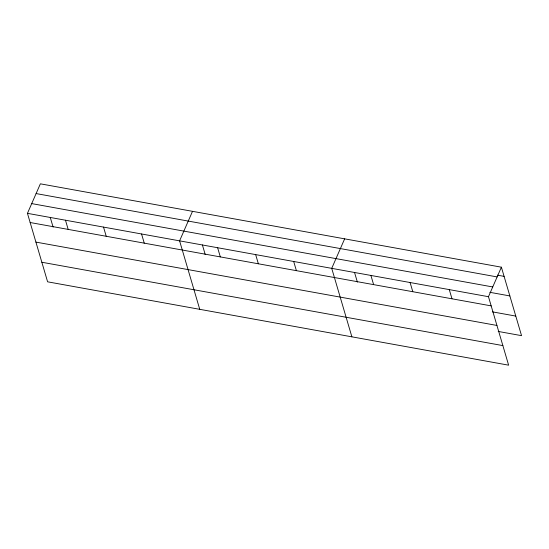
<?xml version="1.0" encoding="UTF-8"?>
<svg xmlns="http://www.w3.org/2000/svg" width="549" height="549" viewBox="0 0 549 549"><rect width="100%" height="100%" fill="white"/><g stroke="black" fill="none" stroke-linecap="round" stroke-linejoin="round"><path stroke-width="0.82" d="M501.395 267.185L488.473 296.7L508.628 365.174L47.605 281.815L27.45 213.341L40.372 183.826L501.395 267.185L521.55 335.659L498.204 331.438M192.507 211.338L179.592 240.853L199.74 309.327M344.648 238.842L331.726 268.358L351.882 336.832M497.428 275.159L504.099 276.367M36.11 193.571L497.133 276.922M31.712 203.604L492.741 286.955M489.845 292.315L509.856 295.932M27.45 213.341L488.473 296.7M30.154 222.523L491.177 305.882M492.446 311.866L515.792 316.087M35.911 242.095L496.934 325.447M41.848 262.25L502.87 345.602M449.288 289.611L451.992 298.793M410.103 282.529L412.8 291.711M370.911 275.44L373.615 284.622M354.53 272.428L357.378 282.104M293.694 261.482L296.391 270.664M255.656 254.606L258.359 263.788M217.624 247.729L220.327 256.911M202.396 244.923L205.244 254.599M141.553 233.977L144.257 243.159M103.521 227.094L106.225 236.283M65.482 220.218L68.186 229.407M50.254 217.418L53.102 227.094"/></g></svg>
